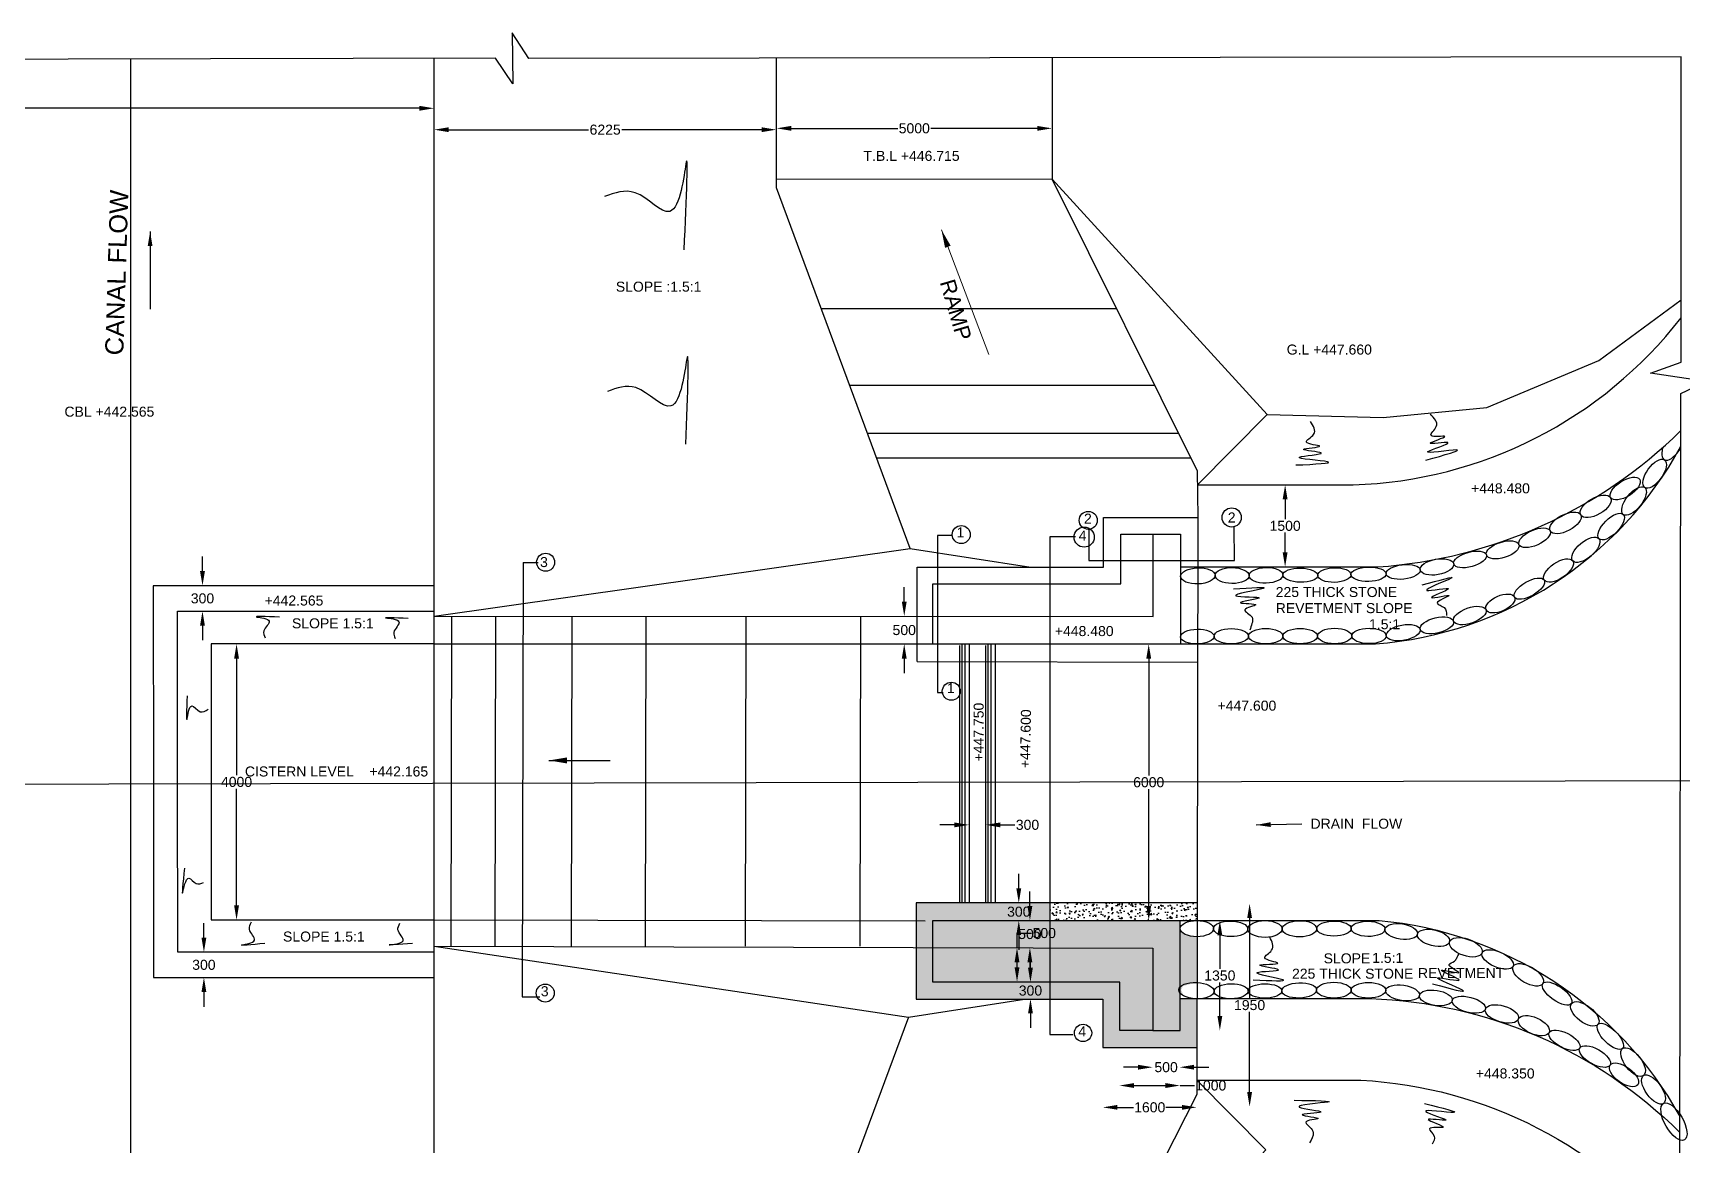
# Model space of a CAD drawing. Header units: inches. Extents: x 610 to 840, y 19 to 178.
# Drawn here: x 655.6 to 746.1, y 76.7 to 137.7 of the extents above; entities that cross this region are included whole.
import ezdxf

# ---------------------------------------------------------------- set-up
doc = ezdxf.new("R2010")
doc.units = ezdxf.units.IN
doc.header["$MEASUREMENT"] = 0
doc.styles.get("Standard").update_dxf_attribs({"font": 'arial.ttf', "height": 0.55})
doc.dimstyles.get("Standard").update_dxf_attribs({"dimtxt": 0.55, "dimasz": 0.8, "dimexe": 0.18, "dimexo": 0.0625, "dimgap": 0.09, "dimtad": 0, "dimtih": 1, "dimtoh": 1, "dimdec": 4, "dimzin": 0, "dimdsep": 46, "dimtxsty": 'Standard', "dimcen": 0.09, "dimse1": 1, "dimse2": 1, "dimadec": 0, "dimazin": 0, "dimtfac": 1, "dimtdec": 4, "dimtofl": 0, "dimtmove": 0, "dimatfit": 3, "dimfxl": 1, "dimtolj": 1, "dimtzin": 0, "dimarcsym": 0})
pattern_1 = [(50, (0, 0), (0.7172602, -0.06275213), [0.075, -0.825]), (355, (0, 0), (-0.1387513, 0.7521921), [0.06, -0.66]), (100.4514, (0.0598, -0.0052), (0.5785094, 0.68943954), [0.0637402, -0.7011421]), (46.1842, (0, 0.2), (1.067241, -0.165519), [0.1125, -1.2375]), (96.6356, (0.0889, 0.1862), (0.9346627, 0.9741179), [0.0956103, -1.051713]), (351.1842, (0, 0.2), (0.934662, 0.9741186), [0.09, -0.99]), (21, (0.1, 0.15), (0.59690705, -0.4026189), [0.075, -0.825]), (326, (0.1, 0.15), (0.2433153, 0.72515005), [0.06, -0.66]), (71.4514, (0.14974, 0.11645), (0.8402226, 0.3225305), [0.0637402, -0.7011421]), (37.5, (0, 0), (0.012159855, 0.33289385), [0, -0.652, 0, -0.67, 0, -0.6625]), (7.5, (0, 0), (0.26306954, 0.39441171), [0, -0.382, 0, -0.637, 0, -0.2525]), (327.5, (-0.223, 0), (0.53382244, -0.02255487), [0, -0.25, 0, -0.78, 0, -1.035]), (317.5, (-0.323, 0), (0.58318617, 0.10010498), [0, -0.325, 0, -0.518, 0, -0.735])]

# ---------------------------------------------------------------- blocks, each defined once
blk = doc.blocks.new('*D12')
at = {"color": 0, "lineweight": -2}
for p, q in [((626.417, 133.583), (648.252, 133.583)), ((676.834, 133.583), (655, 133.583))]:
    blk.add_line(p, q, dxfattribs=at)
at = {"color": 0}
for points in [[(626.417, 133.717), (626.417, 133.45), (625.617, 133.583)], [(676.834, 133.717), (676.834, 133.45), (677.634, 133.583)]]:
    blk.add_solid(points, dxfattribs=at)
at = {"layer": 'Defpoints', "color": 0}
for p in [(625.617, 133.542), (677.634, 133.721), (677.634, 133.583)]:
    blk.add_point(p, dxfattribs=at)
at = {"color": 0, "insert": (651.626, 133.583), "char_height": 0.55, "attachment_point": 5}
blk.add_mtext('\\A1;BED WIDTH 11000', dxfattribs=at)
blk = doc.blocks.new('*D13')
at = {"color": 0, "lineweight": -2}
for p, q in [((678.446, 132.407), (686.112, 132.407)), ((695.607, 132.407), (687.941, 132.407))]:
    blk.add_line(p, q, dxfattribs=at)
at = {"color": 0}
for points in [[(678.446, 132.54), (678.446, 132.273), (677.646, 132.407)], [(695.607, 132.54), (695.607, 132.273), (696.407, 132.407)]]:
    blk.add_solid(points, dxfattribs=at)
at = {"layer": 'Defpoints', "color": 0}
for p in [(677.646, 132.435), (696.407, 132.407), (696.407, 132.379)]:
    blk.add_point(p, dxfattribs=at)
at = {"color": 0, "insert": (687.027, 132.407), "char_height": 0.55, "attachment_point": 5}
blk.add_mtext('\\A1;6225', dxfattribs=at)
blk = doc.blocks.new('*D14')
at = {"color": 0, "lineweight": -2}
for p, q in [((697.238, 132.481), (703.082, 132.481)), ((710.746, 132.481), (704.902, 132.481))]:
    blk.add_line(p, q, dxfattribs=at)
at = {"color": 0}
for points in [[(697.238, 132.614), (697.238, 132.348), (696.438, 132.481)], [(710.746, 132.614), (710.746, 132.348), (711.546, 132.481)]]:
    blk.add_solid(points, dxfattribs=at)
at = {"layer": 'Defpoints', "color": 0}
for p in [(696.438, 132.383), (711.546, 132.481), (711.546, 132.423)]:
    blk.add_point(p, dxfattribs=at)
at = {"color": 0, "insert": (703.992, 132.481), "char_height": 0.55, "attachment_point": 5}
blk.add_mtext('\\A1;5000', dxfattribs=at)
blk = doc.blocks.new('*D15')
at = {"color": 0, "lineweight": -2}
for p, q in [((664.927, 108.178), (664.927, 108.978)), ((664.927, 105.184), (664.927, 104.384))]:
    blk.add_line(p, q, dxfattribs=at)
at = {"color": 0}
for points in [[(664.793, 108.178), (665.06, 108.178), (664.927, 107.378)], [(664.793, 105.184), (665.06, 105.184), (664.927, 105.984)]]:
    blk.add_solid(points, dxfattribs=at)
at = {"layer": 'Defpoints', "color": 0}
for p in [(664.927, 107.378), (664.927, 105.984), (664.937, 105.984)]:
    blk.add_point(p, dxfattribs=at)
at = {"color": 0, "insert": (664.927, 106.681), "char_height": 0.55, "attachment_point": 5}
blk.add_mtext('\\A1;300', dxfattribs=at)
blk = doc.blocks.new('*D16')
at = {"color": 0, "lineweight": -2}
for p, q in [((666.796, 103.382), (666.796, 96.978)), ((666.796, 89.833), (666.796, 96.237))]:
    blk.add_line(p, q, dxfattribs=at)
at = {"color": 0}
for points in [[(666.663, 103.382), (666.93, 103.382), (666.796, 104.182)], [(666.663, 89.833), (666.93, 89.833), (666.796, 89.033)]]:
    blk.add_solid(points, dxfattribs=at)
at = {"layer": 'Defpoints', "color": 0}
for p in [(666.725, 104.182), (666.714, 89.033), (666.796, 89.033)]:
    blk.add_point(p, dxfattribs=at)
at = {"color": 0, "insert": (666.796, 96.608), "char_height": 0.55, "attachment_point": 5}
blk.add_mtext('\\A1;4000', dxfattribs=at)
blk = doc.blocks.new('*D17')
at = {"color": 0, "lineweight": -2}
for p, q in [((703.441, 106.502), (703.441, 107.302)), ((703.441, 103.382), (703.441, 102.582))]:
    blk.add_line(p, q, dxfattribs=at)
at = {"color": 0}
for points in [[(703.308, 106.502), (703.574, 106.502), (703.441, 105.702)], [(703.308, 103.382), (703.574, 103.382), (703.441, 104.182)]]:
    blk.add_solid(points, dxfattribs=at)
at = {"layer": 'Defpoints', "color": 0}
for p in [(703.441, 105.702), (704.642, 105.702), (704.629, 104.182)]:
    blk.add_point(p, dxfattribs=at)
at = {"color": 0, "insert": (703.441, 104.942), "char_height": 0.55, "attachment_point": 5}
blk.add_mtext('\\A1;500', dxfattribs=at)
blk = doc.blocks.new('*D18')
at = {"color": 0, "lineweight": -2}
for p, q in [((724.345, 112.121), (724.345, 111.034)), ((724.345, 109.206), (724.345, 110.292))]:
    blk.add_line(p, q, dxfattribs=at)
at = {"color": 0}
for points in [[(724.211, 112.121), (724.478, 112.121), (724.345, 112.921)], [(724.211, 109.206), (724.478, 109.206), (724.345, 108.406)]]:
    blk.add_solid(points, dxfattribs=at)
at = {"layer": 'Defpoints', "color": 0}
for p in [(724.345, 112.921), (724.249, 108.406), (724.345, 108.406)]:
    blk.add_point(p, dxfattribs=at)
at = {"color": 0, "insert": (724.345, 110.663), "char_height": 0.55, "attachment_point": 5}
blk.add_mtext('\\A1;1500', dxfattribs=at)
blk = doc.blocks.new('*D19')
at = {"color": 0, "lineweight": -2}
for p, q in [((716.858, 103.372), (716.858, 96.961)), ((716.858, 89.809), (716.858, 96.22))]:
    blk.add_line(p, q, dxfattribs=at)
at = {"color": 0}
for points in [[(716.725, 103.372), (716.992, 103.372), (716.858, 104.172)], [(716.725, 89.809), (716.992, 89.809), (716.858, 89.009)]]:
    blk.add_solid(points, dxfattribs=at)
at = {"layer": 'Defpoints', "color": 0}
for p in [(716.794, 104.172), (716.8, 89.009), (716.858, 89.009)]:
    blk.add_point(p, dxfattribs=at)
at = {"color": 0, "insert": (716.858, 96.591), "char_height": 0.55, "attachment_point": 5}
blk.add_mtext('\\A1;6000', dxfattribs=at)
blk = doc.blocks.new('*D20')
at = {"color": 0, "lineweight": -2}
for p, q in [((710.368, 86.408), (710.368, 87.208)), ((710.368, 83.906), (710.368, 83.106))]:
    blk.add_line(p, q, dxfattribs=at)
at = {"color": 0}
for points in [[(710.234, 86.408), (710.501, 86.408), (710.368, 85.608)], [(710.234, 83.906), (710.501, 83.906), (710.368, 84.706)]]:
    blk.add_solid(points, dxfattribs=at)
at = {"layer": 'Defpoints', "color": 0}
for p in [(709.732, 85.608), (710.368, 85.608), (709.732, 84.706)]:
    blk.add_point(p, dxfattribs=at)
at = {"color": 0, "insert": (710.368, 85.157), "char_height": 0.55, "attachment_point": 5}
blk.add_mtext('\\A1;300', dxfattribs=at)
blk = doc.blocks.new('*D21')
at = {"color": 0, "lineweight": -2}
for p, q in [((709.63, 87.513), (709.63, 88.313)), ((709.63, 88.313), (710.43, 88.313)), ((709.63, 86.437), (709.63, 86.713))]:
    blk.add_line(p, q, dxfattribs=at)
at = {"color": 0}
for points in [[(709.497, 86.713), (709.764, 86.713), (709.63, 87.513)], [(709.497, 86.437), (709.764, 86.437), (709.63, 85.637)]]:
    blk.add_solid(points, dxfattribs=at)
at = {"layer": 'Defpoints', "color": 0}
for p in [(709.63, 87.513), (709.679, 87.513), (709.679, 85.637)]:
    blk.add_point(p, dxfattribs=at)
at = {"color": 0, "insert": (711.127, 88.313), "char_height": 0.55, "attachment_point": 5}
blk.add_mtext('\\A1;500', dxfattribs=at)
blk = doc.blocks.new('*D22')
at = {"color": 0, "lineweight": -2}
for p, q in [((710.337, 89.804), (710.337, 90.604)), ((710.337, 86.713), (710.337, 85.913))]:
    blk.add_line(p, q, dxfattribs=at)
at = {"color": 0}
for points in [[(710.203, 89.804), (710.47, 89.804), (710.337, 89.004)], [(710.203, 86.713), (710.47, 86.713), (710.337, 87.513)]]:
    blk.add_solid(points, dxfattribs=at)
at = {"layer": 'Defpoints', "color": 0}
for p in [(710.337, 89.004), (710.385, 89.004), (710.385, 87.513)]:
    blk.add_point(p, dxfattribs=at)
at = {"color": 0, "insert": (710.337, 88.258), "char_height": 0.55, "attachment_point": 5}
blk.add_mtext('\\A1;500', dxfattribs=at)
blk = doc.blocks.new('*D23')
at = {"color": 0, "lineweight": -2}
for p, q in [((709.727, 90.766), (709.727, 91.566)), ((709.727, 88.204), (709.727, 87.404))]:
    blk.add_line(p, q, dxfattribs=at)
at = {"color": 0}
for points in [[(709.593, 90.766), (709.86, 90.766), (709.727, 89.966)], [(709.593, 88.204), (709.86, 88.204), (709.727, 89.004)]]:
    blk.add_solid(points, dxfattribs=at)
at = {"layer": 'Defpoints', "color": 0}
for p in [(709.727, 89.966), (709.823, 89.966), (709.823, 89.004)]:
    blk.add_point(p, dxfattribs=at)
at = {"color": 0, "insert": (709.727, 89.485), "char_height": 0.55, "attachment_point": 5}
blk.add_mtext('\\A1;300', dxfattribs=at)
blk = doc.blocks.new('*D24')
at = {"color": 0, "lineweight": -2}
for p, q in [((715.144, 78.75), (716.031, 78.75)), ((718.687, 78.75), (717.8, 78.75))]:
    blk.add_line(p, q, dxfattribs=at)
at = {"color": 0}
for points in [[(715.144, 78.883), (715.144, 78.617), (714.344, 78.75)], [(718.687, 78.883), (718.687, 78.617), (719.487, 78.75)]]:
    blk.add_solid(points, dxfattribs=at)
at = {"layer": 'Defpoints', "color": 0}
for p in [(714.344, 82.043), (719.487, 82.043), (719.487, 78.75)]:
    blk.add_point(p, dxfattribs=at)
at = {"color": 0, "insert": (716.915, 78.75), "char_height": 0.55, "attachment_point": 5}
blk.add_mtext('\\A1;1600', dxfattribs=at)
blk = doc.blocks.new('*D25')
at = {"color": 0, "lineweight": -2}
for p, q in [((716.059, 79.947), (717.777, 79.947)), ((718.577, 79.947), (719.377, 79.947))]:
    blk.add_line(p, q, dxfattribs=at)
at = {"color": 0}
for points in [[(716.059, 80.081), (716.059, 79.814), (715.259, 79.947)], [(717.777, 80.081), (717.777, 79.814), (718.577, 79.947)]]:
    blk.add_solid(points, dxfattribs=at)
at = {"layer": 'Defpoints', "color": 0}
for p in [(715.259, 82.968), (718.577, 82.968), (718.577, 79.947)]:
    blk.add_point(p, dxfattribs=at)
at = {"color": 0, "insert": (720.261, 79.947), "char_height": 0.55, "attachment_point": 5}
blk.add_mtext('\\A1;1000', dxfattribs=at)
blk = doc.blocks.new('*D26')
at = {"color": 0, "lineweight": -2}
for p, q in [((716.274, 80.952), (715.474, 80.952)), ((719.35, 80.952), (720.15, 80.952))]:
    blk.add_line(p, q, dxfattribs=at)
at = {"color": 0}
for points in [[(716.274, 81.086), (716.274, 80.819), (717.074, 80.952)], [(719.35, 81.086), (719.35, 80.819), (718.55, 80.952)]]:
    blk.add_solid(points, dxfattribs=at)
at = {"layer": 'Defpoints', "color": 0}
for p in [(717.074, 82.99), (718.55, 82.99), (718.55, 80.952)]:
    blk.add_point(p, dxfattribs=at)
at = {"color": 0, "insert": (717.812, 80.952), "char_height": 0.55, "attachment_point": 5}
blk.add_mtext('\\A1;500', dxfattribs=at)
blk = doc.blocks.new('*D27')
at = {"color": 0, "lineweight": -2}
for p, q in [((720.762, 88.197), (720.762, 86.353)), ((720.762, 83.768), (720.762, 85.611))]:
    blk.add_line(p, q, dxfattribs=at)
at = {"color": 0}
for points in [[(720.628, 88.197), (720.895, 88.197), (720.762, 88.997)], [(720.628, 83.768), (720.895, 83.768), (720.762, 82.968)]]:
    blk.add_solid(points, dxfattribs=at)
at = {"layer": 'Defpoints', "color": 0}
for p in [(718.586, 88.997), (718.586, 82.968), (720.762, 82.968)]:
    blk.add_point(p, dxfattribs=at)
at = {"color": 0, "insert": (720.762, 85.982), "char_height": 0.55, "attachment_point": 5}
blk.add_mtext('\\A1;1350', dxfattribs=at)
blk = doc.blocks.new('*D28')
at = {"color": 0, "lineweight": -2}
for p, q in [((722.395, 89.134), (722.395, 84.73)), ((722.395, 79.585), (722.395, 83.989))]:
    blk.add_line(p, q, dxfattribs=at)
at = {"color": 0}
for points in [[(722.262, 89.134), (722.528, 89.134), (722.395, 89.934)], [(722.262, 79.585), (722.528, 79.585), (722.395, 78.785)]]:
    blk.add_solid(points, dxfattribs=at)
at = {"layer": 'Defpoints', "color": 0}
for p in [(719.503, 89.934), (719.503, 78.785), (722.395, 78.785)]:
    blk.add_point(p, dxfattribs=at)
at = {"color": 0, "insert": (722.395, 84.359), "char_height": 0.55, "attachment_point": 5}
blk.add_mtext('\\A1;1950', dxfattribs=at)
blk = doc.blocks.new('*D29')
at = {"color": 0, "lineweight": -2}
for p, q in [((706.192, 94.253), (705.392, 94.253)), ((708.709, 94.253), (709.509, 94.253))]:
    blk.add_line(p, q, dxfattribs=at)
at = {"color": 0}
for points in [[(706.192, 94.386), (706.192, 94.119), (706.992, 94.253)], [(708.709, 94.386), (708.709, 94.119), (707.909, 94.253)]]:
    blk.add_solid(points, dxfattribs=at)
at = {"layer": 'Defpoints', "color": 0}
for p in [(707.909, 94.253), (706.992, 93.945), (707.909, 93.945)]:
    blk.add_point(p, dxfattribs=at)
at = {"color": 0, "insert": (710.205, 94.253), "char_height": 0.55, "attachment_point": 5}
blk.add_mtext('\\A1;300', dxfattribs=at)
blk = doc.blocks.new('*D66')
at = {"color": 0, "lineweight": -2}
for p, q in [((665.005, 88.065), (665.005, 88.865)), ((665.005, 85.074), (665.005, 84.274))]:
    blk.add_line(p, q, dxfattribs=at)
at = {"color": 0}
for points in [[(664.872, 88.065), (665.139, 88.065), (665.005, 87.265)], [(664.872, 85.074), (665.139, 85.074), (665.005, 85.874)]]:
    blk.add_solid(points, dxfattribs=at)
at = {"layer": 'Defpoints', "color": 0}
for p in [(665.083, 87.265), (665.005, 85.874), (665.083, 85.874)]:
    blk.add_point(p, dxfattribs=at)
at = {"color": 0, "insert": (665.005, 86.569), "char_height": 0.55, "attachment_point": 5}
blk.add_mtext('\\A1;300', dxfattribs=at)

msp = doc.modelspace()

# ---------------------------------------------------------------- hatches: boundary and pattern name
h = msp.add_hatch()
h.set_pattern_fill('AR-CONC', color=256, scale=0.1, style=0)
h.set_pattern_definition(pattern_1)
h.paths.add_polyline_path([(711.42376, 89.97119), (704.09924, 89.97119), (704.09924, 87.52434), (705.00975, 87.52206), (705.00975, 89.01021), (711.42376, 89.01021)])
h.paths.add_polyline_path([(711.42376, 89.01021), (705.00975, 89.01021), (705.00975, 87.52206), (711.42376, 87.50601)])
h.paths.add_polyline_path([(705.00975, 87.52206), (704.09924, 87.52434), (704.09924, 84.69536), (711.42376, 84.69536), (711.42376, 85.62762), (705.00975, 85.62762)])
h.paths.add_polyline_path([(711.42376, 87.50601), (705.00975, 87.52206), (705.00975, 85.62762), (711.42376, 85.62762)], flags=17)
h.paths.add_polyline_path([(717.07579, 87.49187), (711.42376, 87.50601), (711.42376, 85.62762), (715.27624, 85.62762), (715.27624, 82.96852), (717.07579, 82.96852)], flags=17)
edge = h.paths.add_edge_path()
edge.add_ellipse((719.47589, 85.15569), major_axis=(-0.9697, 0.04392), ratio=0.46245404, start_angle=80.9838627, end_angle=92.7151003, ccw=False)
edge.add_line((719.30387, 84.71968), (718.58524, 84.71968))
edge.add_line((718.58524, 84.71968), (718.58524, 82.96852))
edge.add_line((718.58524, 82.96852), (717.07579, 82.96852))
edge.add_line((717.07579, 82.96852), (715.27624, 82.96852))
edge.add_line((715.27624, 82.96852), (715.27624, 85.62762))
edge.add_line((715.27624, 85.62762), (711.42376, 85.62762))
edge.add_line((711.42376, 85.62762), (711.42376, 84.69536))
edge.add_line((711.42376, 84.69536), (714.34742, 84.69536))
edge.add_line((714.34742, 84.69536), (714.34742, 82.04318))
edge.add_line((714.34742, 82.04318), (719.49592, 82.03236))
edge.add_line((719.49592, 82.03236), (719.50154, 84.70567))
edge = h.paths.add_edge_path()
edge.add_line((718.58524, 89.01021), (711.42376, 89.01021))
edge.add_line((711.42376, 89.01021), (711.42376, 87.50601))
edge.add_line((711.42376, 87.50601), (717.07579, 87.49187))
edge.add_line((717.07579, 87.49187), (717.07579, 82.96852))
edge.add_line((717.07579, 82.96852), (718.58524, 82.96852))
edge.add_line((718.58524, 82.96852), (718.58524, 85.00952))
edge.add_ellipse((719.47589, 85.15569), major_axis=(-0.9697, 0.04392), ratio=0.46245404, start_angle=337.8765568, end_angle=384.5235085, ccw=False)
edge.add_line((718.58524, 85.36527), (718.58524, 89.01021))
edge = h.paths.add_edge_path()
edge.add_ellipse((719.50204, 88.55934), major_axis=(0.9168, 0), ratio=0.48431539, start_angle=180, end_angle=270.4163263, ccw=False)
edge.add_line((718.58524, 88.55934), (718.58524, 85.36527))
edge.add_ellipse((719.47589, 85.15569), major_axis=(-0.9697, 0.04392), ratio=0.46245404, start_angle=269.573439, end_angle=337.8765568, ccw=False)
edge.add_line((719.50342, 85.6038), (719.5087, 88.11533))
h.paths.add_polyline_path([(708.98274, 89.90365), (710.47067, 89.90365), (710.47067, 89.06665), (708.98274, 89.06665)], flags=24)
h.paths.add_polyline_path([(710.38289, 88.73115), (711.87119, 88.73115), (711.87119, 87.89452), (710.38289, 87.89452)], flags=9)
h.paths.add_polyline_path([(709.59258, 88.67678), (711.08088, 88.67678), (711.08088, 87.84015), (709.59258, 87.84015)], flags=24)
h.paths.add_polyline_path([(709.62378, 85.57523), (711.1117, 85.57523), (711.1117, 84.73823), (709.62378, 84.73823)], flags=24)
h = msp.add_hatch()
h.set_pattern_fill('AR-CONC', color=256, scale=0.1, style=0)
h.set_pattern_definition(pattern_1)
h.paths.add_polyline_path([(719.5126, 89.97119), (711.42376, 89.97119), (711.42376, 89.01021), (719.51058, 89.01021)])

# ---------------------------------------------------------------- linework, layer by layer
for points in [[(746.00586, 74.27025), (746.07101, 117.93286), (747.44989, 118.58888), (744.39093, 119.04738), (746.0749, 119.6536), (746.0749, 136.40628), (682.84452, 136.32117), (681.92747, 137.71506), (681.96042, 134.92728), (681.00494, 136.33215), (626.2724, 136.1981), (625.29682, 137.6201), (625.29682, 134.87598), (624.39263, 136.22188), (617.43035, 136.25445)], [(660.99961, 61.72237), (660.99961, 136.28315)], [(677.63315, 105.71458), (703.76698, 109.423), (696.43395, 129.21331), (696.42436, 136.33945)], [(677.63315, 61.75644), (677.63315, 136.32389)], [(711.55037, 136.35981), (711.55037, 129.69611), (723.36243, 116.77678), (729.72167, 116.61719), (735.40631, 117.16229), (741.55468, 119.73979), (746.0749, 123.07006)], [(711.55037, 129.69611), (696.43333, 129.67576)], [(711.55037, 129.67576), (719.52492, 113.68576), (719.55703, 111.11545)], [(698.88684, 122.59348), (715.08246, 122.59348)], [(700.44558, 118.38677), (717.18043, 118.38677)], [(701.42423, 115.7456), (718.49764, 115.7456)], [(701.92251, 114.40086), (719.16829, 114.40086)], [(704.15031, 103.21197), (704.15031, 108.39655), (714.37533, 108.39655), (714.37533, 111.11545), (719.55703, 111.11545), (719.4905, 79.4545), (711.45017, 63.58695), (711.45878, 61.82572)], [(713.57818, 110.47473), (713.57818, 108.75544), (721.5589, 108.75544), (721.55206, 110.62028)], [(677.63315, 105.71458), (717.11001, 105.69471), (717.11001, 110.21277)], [(705.00679, 104.18584), (705.00679, 107.47696), (715.31954, 107.47696), (715.31954, 110.21277), (717.11001, 110.21277)], [(706.07819, 110.14195), (705.2725, 110.14195), (705.2725, 101.51832), (705.58159, 101.51832)], [(712.84761, 110.06872), (711.42376, 110.06872), (711.42376, 82.7515), (712.69113, 82.7515)], [(717.11001, 110.21277), (718.61049, 110.21277), (718.61049, 104.18584)], [(682.52147, 108.66168), (682.47613, 84.81351)], [(682.52147, 108.66168), (683.3421, 108.66168)], [(703.76698, 109.423), (710.38262, 108.39655)], [(677.63315, 107.37778), (662.22015, 107.37778)], [(662.22015, 107.37778), (662.24289, 96.51182)], [(663.56331, 96.51458), (663.56331, 105.98008)], [(663.56331, 105.98008), (677.63315, 105.98008)], [(678.60141, 105.7141), (678.55607, 87.58823)], [(681.00963, 105.7141), (680.96429, 87.58823)], [(685.2028, 105.7141), (685.15746, 87.58823)], [(689.26619, 105.7141), (689.22084, 87.58823)], [(694.75151, 105.7141), (694.70617, 87.58823)], [(701.04609, 105.7141), (701.00075, 87.58823)], [(677.63315, 104.18584), (665.41057, 104.18584)], [(665.41057, 104.18584), (665.41057, 89.03643), (677.63315, 89.03643)], [(706.47006, 104.09577), (706.47006, 89.96904)], [(706.60434, 104.18369), (706.60434, 89.96904)], [(706.7664, 104.18369), (706.7664, 89.96904)], [(707.00717, 104.18369), (707.00717, 89.96904)], [(707.89223, 104.09792), (707.89223, 89.97119)], [(708.0265, 104.18584), (708.0265, 89.97119)], [(708.18856, 104.18584), (708.18856, 89.97119)], [(708.42933, 104.18584), (708.42933, 89.97119)], [(704.15031, 103.21197), (719.54036, 103.17963)], [(615.34417, 101.29018), (615.34417, 96.41367), (748.60378, 96.69255), (748.60378, 101.5422)], [(662.24289, 96.51182), (662.24289, 85.87394), (677.63315, 85.87394)], [(677.63315, 87.26466), (663.58267, 87.26466), (663.56331, 96.51458)], [(719.5126, 89.97119), (704.09924, 89.97119), (704.09924, 84.69536), (714.34742, 84.69536), (714.34742, 82.04318), (719.49592, 82.03236)], [(677.63315, 89.03643), (704.59746, 88.98488)], [(717.07579, 82.96852), (718.58524, 82.96852), (718.58524, 89.01021)], [(677.63315, 87.59054), (703.68289, 83.69135), (696.35393, 63.98073), (696.3584, 61.79479)], [(677.63315, 87.59054), (717.07579, 87.49187), (717.07579, 82.96852)], [(682.47613, 84.81351), (683.43297, 84.81351)], [(703.68289, 83.69135), (710.04457, 84.69536)]]:
    msp.add_lwpolyline(points)
for points in [[(723.36243, 116.77678), (719.53456, 112.91468), (728.07579, 112.91468, 0.22354268), (746.0749, 122.08338, -0.50939724)], [(718.61049, 108.41034), (729.42837, 108.41034, 0.17883941), (746.06797, 115.89198, -0.44962872)], [(677.63315, 104.18584), (729.30914, 104.18584, 0.2534716), (746.06669, 115.03241, 0.02069815)], [(717.07579, 82.96852), (715.27624, 82.96852), (715.27624, 85.62762), (705.00975, 85.62762), (705.00975, 89.01021), (729.49933, 89.01021, -0.24778983), (746.01178, 78.23874, -0.21041598)], [(718.58524, 84.71968), (729.02721, 84.71968, -0.18974022), (746.01048, 77.36393, 2.52806757)], [(711.45017, 63.58695), (723.28705, 76.41992), (719.49216, 80.24254), (728.5004, 80.24254, -0.21421302), (745.98128, 71.24481, 0.51471863)]]:
    msp.add_lwpolyline(points, format="xyb")
for centre, radius in [((713.53713, 110.96708), 0.49406), ((721.41243, 111.128), 0.52657), ((706.56869, 110.18506), 0.49406), ((713.31366, 110.04665), 0.5531), ((683.76055, 108.66655), 0.49406), ((706.02397, 101.58716), 0.49406), ((683.73943, 85.02223), 0.49406), ((713.25215, 82.83222), 0.47536)]:
    msp.add_circle(centre, radius)
msp.add_ellipse((745.76241, 115.39689), major_axis=(-0.59653, -1.10993), ratio=0.39296884, start_param=5.31997139, end_param=7.64680249)
for centre, major_axis, ratio in [((744.62393, 113.52597), (-0.54195, -0.76099), 0.45660883), ((743.00766, 112.71128), (-0.79735, -0.50419), 0.46723651), ((741.38873, 111.73697), (-0.82158, -0.47011), 0.48582107), ((743.49374, 112.02829), (-0.58824, -0.73669), 0.45702942), ((739.72933, 110.82817), (-0.83782, -0.43869), 0.48001988), ((742.23833, 110.62486), (-0.66717, -0.66674), 0.44897112), ((738.03544, 110.0102), (-0.85607, -0.37927), 0.44900613), ((736.28636, 109.35016), (-0.893, -0.28076), 0.45877549), ((740.85074, 109.35102), (-0.72042, -0.60711), 0.46820238), ((732.67753, 108.409), (-0.91859, -0.16335), 0.45562024), ((734.49474, 108.82088), (-0.89862, -0.24852), 0.43316094), ((739.3469, 108.21429), (-0.78343, -0.52962), 0.46532249), ((719.55617, 107.91619), (-0.94568, -0.03356), 0.46840957), ((721.43331, 107.93888), (-0.93145, 0.01087), 0.46966846), ((723.29388, 107.95039), (-0.92912, -0.02237), 0.46388335), ((725.18223, 107.95701), (-0.95923, 0.01575), 0.40358569), ((727.05043, 107.96363), (-0.90897, -0.02237), 0.4410265), ((728.92293, 108.00783), (-0.96353, -0.02182), 0.40982551), ((730.8227, 108.13765), (-0.93624, -0.108), 0.42344664), ((737.7503, 107.21654), (-0.81317, -0.46813), 0.43149379), ((736.15584, 106.403), (-0.78129, -0.3454), 0.49960538), ((734.48273, 105.74366), (-0.89182, -0.31395), 0.44563414), ((719.52324, 104.58828), (-0.92014, -0.01856), 0.44257135), ((721.38885, 104.60684), (-0.94547, 0), 0.44563414), ((723.27975, 104.61096), (-0.94547, 0), 0.44563414), ((725.17064, 104.61508), (-0.94547, 0), 0.44563414), ((727.06154, 104.61879), (-0.94547, 0), 0.44563414), ((728.95243, 104.6229), (-0.94547, 0), 0.44563414), ((730.82581, 104.80409), (-0.92872, -0.17717), 0.44563414), ((732.67303, 105.20532), (-0.91959, -0.21967), 0.44563414), ((719.50204, 88.55934), (0.9168, 0), 0.48431539), ((721.36023, 88.5474), (0.94138, -0.01195), 0.4541094), ((723.24358, 88.53834), (0.94197, 0.00289), 0.48778411), ((725.13113, 88.54984), (0.94558, 0.00861), 0.47083977), ((727.02108, 88.56144), (0.94437, 0.00299), 0.43523372), ((728.89566, 88.5473), (0.9302, -0.01712), 0.44905867), ((730.71614, 88.39775), (0.89029, -0.13244), 0.46936131), ((732.48822, 88.05183), (0.88179, -0.21348), 0.47933723), ((734.26129, 87.53602), (0.89127, -0.30233), 0.49567662), ((736.00886, 86.86634), (0.8563, -0.36735), 0.45499884), ((737.67734, 86.02259), (0.81219, -0.4764), 0.48554547), ((719.47589, 85.15569), (-0.9697, 0.04392), 0.46245404), ((721.37958, 85.12275), (-0.93399, -0.01098), 0.44364605), ((723.2374, 85.13593), (-0.92383, -0.00219), 0.42828328), ((725.11536, 85.16888), (-0.95412, -0.03076), 0.43890772), ((727.02253, 85.18158), (-0.95321, 0.00257), 0.45205444), ((728.92025, 85.17737), (-0.9445, 0.00165), 0.45569784), ((730.79127, 85.03522), (-0.92651, 0.1405), 0.44799474), ((732.61733, 84.75689), (-0.89955, 0.13784), 0.45753741), ((739.2743, 84.9972), (0.78477, -0.54899), 0.41319625), ((734.42832, 84.38169), (-0.91144, 0.23736), 0.44173049), ((736.24702, 83.87705), (-0.90726, 0.26728), 0.47649512), ((740.79, 83.87912), (0.73093, -0.56908), 0.48856043), ((737.99558, 83.23281), (-0.8413, 0.37697), 0.49353771), ((742.19354, 82.64326), (0.67261, -0.66679), 0.41257679), ((739.67379, 82.43184), (-0.8369, 0.424), 0.43914124), ((741.34537, 81.54036), (-0.83468, 0.46749), 0.44323107), ((743.4398, 81.23596), (0.57365, -0.74051), 0.47889287), ((742.93891, 80.53253), (-0.75886, 0.54034), 0.48016973), ((744.56272, 79.73067), (0.54928, -0.76478), 0.45871144), ((745.68521, 77.9657), (-0.57321, 1.00019), 0.43164245)]:
    msp.add_ellipse(centre, major_axis=major_axis, ratio=ratio)
for points in [[(691.3641, 125.8103), (691.45084, 130.5079), (690.56785, 127.92575), (688.6716, 128.94559), (686.99249, 128.73583)], [(691.45354, 115.1404), (691.49348, 119.76571), (690.63135, 117.24254), (688.71116, 118.24957), (687.15486, 118.04257)], [(732.07523, 114.26592), (733.72843, 114.83412), (732.1766, 114.7363), (733.28296, 115.23144), (732.29633, 115.19984), (733.11358, 115.57103), (732.35227, 115.62603), (732.64255, 116.12418), (732.3105, 116.77395)], [(724.93073, 114.00452), (726.67018, 114.17835), (725.13729, 114.4391), (726.32773, 114.66726), (725.36015, 114.86282), (726.24075, 115.03666), (725.51236, 115.26481), (725.90917, 115.6831), (725.73502, 116.39171)], [(731.86987, 107.4192), (733.45983, 107.7924), (732.12449, 107.11385), (733.31837, 107.20998), (732.37911, 106.72369), (733.34666, 106.83678), (732.69031, 106.41269), (733.08073, 106.17519), (733.19955, 105.7511)], [(721.50864, 107.20306), (723.13898, 107.23165), (721.63735, 106.82861), (722.91874, 106.69998), (721.88905, 106.43987), (722.73854, 106.33125), (722.13503, 106.05398), (722.52692, 105.64434), (722.52406, 105.29847), (722.40679, 104.94117)], [(669.14512, 105.66172), (667.92728, 105.66172), (668.59413, 105.42735), (668.29461, 104.8993), (668.3709, 104.51809)], [(676.21167, 105.58199), (675.01146, 105.61377), (675.71092, 105.40327), (675.42875, 104.8115), (675.49631, 104.48582)], [(664.08122, 101.3279), (664.08466, 100.09224), (664.33953, 100.78063), (664.79072, 100.46397), (665.23846, 100.5982)], [(663.94288, 91.87512), (663.84519, 90.55166), (664.18169, 91.3273), (664.57248, 91.0344), (664.99039, 91.09406)], [(668.3483, 87.7389), (667.12244, 87.66758), (667.77735, 87.9277), (667.50447, 88.51506), (667.61782, 88.9346)], [(676.46137, 87.7426), (675.22139, 87.67769), (675.93586, 87.89602), (675.65243, 88.49791), (675.76462, 88.85786)], [(722.59968, 85.75615), (724.21026, 85.75416), (722.81522, 86.15106), (723.98074, 86.30264), (722.96109, 86.55343), (723.95131, 86.66565), (723.23162, 86.96151), (723.60422, 87.36958), (723.50151, 88.09702)], [(732.42538, 85.52634), (734.08374, 85.17479), (732.73408, 85.86354), (733.89709, 85.74157), (732.9351, 86.27965), (733.88273, 86.15769), (733.3443, 86.58815), (733.63864, 86.77469), (733.76068, 86.9397), (733.88401, 87.18846)], [(724.84991, 79.14093), (726.68081, 79.03796), (725.11939, 78.76865), (726.30036, 78.49142), (725.27791, 78.34092), (726.16562, 78.13498), (725.47606, 77.92904), (725.70592, 77.65973), (725.88029, 77.35874), (725.69006, 76.79636)], [(732.00084, 78.96925), (733.59017, 78.46768), (732.07055, 78.51644), (733.16496, 78.04274), (732.20299, 78.07757), (733.02554, 77.65959), (732.26573, 77.576), (732.53062, 77.17195), (732.41211, 76.72611)]]:
    msp.add_spline(points, degree=3)

# ---------------------------------------------------------------- texts
for s, p in [('T.B.L +446.715', (701.2058, 130.69603)), ('SLOPE :1.5:1', (687.61255, 123.51735)), ('G.L +447.660', (724.43165, 120.06545)), ('CBL +442.565', (657.35079, 116.6565)), ('+448.480', (734.55186, 112.44913)), ('2', (713.30579, 110.78581)), ('2', (721.19816, 110.84805)), ('1', (706.30853, 110.02605)), ('4', (713.0151, 109.85368)), ('3', (683.45396, 108.40201)), ('+442.565', (668.33719, 106.2912)), ('225 THICK STONE ', (723.82815, 106.75805)), ('REVETMENT SLOPE', (723.82815, 105.87453)), ('SLOPE 1.5:1', (669.83662, 105.03898)), ('+448.480', (711.70648, 104.61528)), ('                        1.5:1', (723.82815, 104.991)), ('1', (705.78038, 101.48186)), ('+447.600', (720.63547, 100.52175)), ('CISTERN LEVEL    +442.165', (667.25573, 96.909)), ('DRAIN  FLOW', (725.73784, 94.04285)), ('SLOPE 1.5:1', (669.34664, 87.84936)), ('SLOPE', (726.45879, 86.65267)), ('                        1.5:1', (723.99709, 86.67768)), ('225 THICK STONE ', (724.72309, 85.81033)), ('REVETMENT', (731.63497, 85.84495)), ('3', (683.49507, 84.8475)), ('4', (712.99481, 82.64051)), ('+448.350', (734.8131, 80.33612))]:
    msp.add_text(s, height=0.55).set_placement(p)
for s, height, rotation, p in [('CANAL FLOW ', 1, 88.2080775, (660.57702, 120.00988)), ('RAMP', 0.85, 286.3442505, (705.38154, 124.04434)), ('+447.750', 0.55, 90, (707.79895, 97.73159)), ('+447.600', 0.55, 88.9666013, (710.34043, 97.36495))]:
    msp.add_text(s, height=height, rotation=rotation).set_placement(p)

# ---------------------------------------------------------------- dimensions: what is measured, and where the dimension line sits
for base, p1, p2, text, picture, middle in [((677.63439, 133.58331), (625.61716, 133.54176), (677.63439, 133.72062), 'BED WIDTH 11000', '*D12', (651.62577, 133.58331)), ((696.40748, 132.4066), (677.64568, 132.43462), (696.40748, 132.37859), '6225', '*D13', (687.02658, 132.4066)), ((711.54558, 132.48086), (696.43831, 132.38278), (711.54558, 132.42284), '5000', '*D14', (703.99195, 132.48086)), ((707.90855, 94.25263), (706.99244, 93.94458), (707.90855, 93.94458), '300', '*D29', (710.20501, 94.25263)), ((718.57672, 79.9474), (715.25914, 82.96826), (718.57672, 82.96826), '1000', '*D25', (720.26114, 79.9474)), ((718.55008, 80.95231), (717.07419, 82.98982), (718.55008, 82.98982), '500', '*D26', (717.81213, 80.95231)), ((719.48661, 78.74998), (714.344, 82.04305), (719.48661, 82.04305), '1600', '*D24', (716.91531, 78.74998))]:
    dim = msp.add_linear_dim(base=base, p1=p1, p2=p2, text=text, dimstyle='Standard')
    dim.commit()
    dim.dimension.update_dxf_attribs({"geometry": picture, "text_midpoint": middle})
for base, p1, p2, text, picture, middle in [((724.3448, 108.40555), (724.3448, 112.92082), (724.24862, 108.40555), '1500', '*D18', (724.3448, 110.66318)), ((664.92667, 105.9842), (664.92667, 107.37798), (664.93716, 105.9842), '300', '*D15', (664.92667, 106.68109)), ((703.44101, 105.70185), (704.62896, 104.18192), (704.64231, 105.70185), '500', '*D17', (703.44101, 104.94189)), ((666.79622, 89.03325), (666.72545, 104.18178), (666.71385, 89.03325), '4000', '*D16', (666.79622, 96.60752)), ((716.8584, 89.0091), (716.79381, 104.17211), (716.79954, 89.0091), '6000', '*D19', (716.8584, 96.59061)), ((709.72671, 89.96621), (709.82303, 89.0041), (709.82303, 89.96621), '300', '*D23', (709.72671, 89.48515)), ((710.33673, 89.0041), (710.38489, 87.51283), (710.38489, 89.0041), '500', '*D22', (710.33673, 88.25846)), ((722.39485, 78.78493), (719.50337, 89.93407), (719.50337, 78.78493), '1950', '*D28', (722.39485, 84.3595)), ((665.00535, 85.87394), (665.08272, 87.26466), (665.08272, 85.87394), '300', '*D66', (665.00535, 86.5693)), ((720.76164, 82.96816), (718.58634, 88.99676), (718.58634, 82.96816), '1350', '*D27', (720.76164, 85.98246)), ((709.63039, 87.51283), (709.67855, 85.63672), (709.67855, 87.51283), '500', '*D21', (711.12704, 88.31283))]:
    dim = msp.add_linear_dim(base=base, p1=p1, p2=p2, angle=90, text=text, dimstyle='Standard')
    dim.commit()
    dim.dimension.update_dxf_attribs({"geometry": picture, "text_midpoint": middle})
dim = msp.add_linear_dim(base=(710.36774, 85.60772), p1=(709.73208, 84.70574), p2=(709.73208, 85.60772), angle=90, text='300', dimstyle='Standard')
dim.commit()
dim.dimension.update_dxf_attribs({"geometry": '*D20', "text_midpoint": (710.36774, 85.15673), "dimtype": 160})

# ---------------------------------------------------------------- leaders
for points, override in [([(662.05199, 126.81826), (662.05199, 122.56043)], {"dimgap": 0.09, "dimtad": 0}), ([(705.48034, 126.91578), (708.07732, 120.06961)], {"dimasz": 1, "dimgap": 0.09, "dimtad": 0, "dimlwd": 15}), ([(683.9335, 97.78907), (687.30639, 97.78907)], {"dimasz": 1, "dimgap": 0.09, "dimtad": 0}), ([(722.75788, 94.25037), (725.26768, 94.30834)], {"dimgap": 0.09, "dimtad": 0})]:
    msp.add_leader(points, dimstyle='Standard', override=override)

doc.saveas('drawing.dxf')
